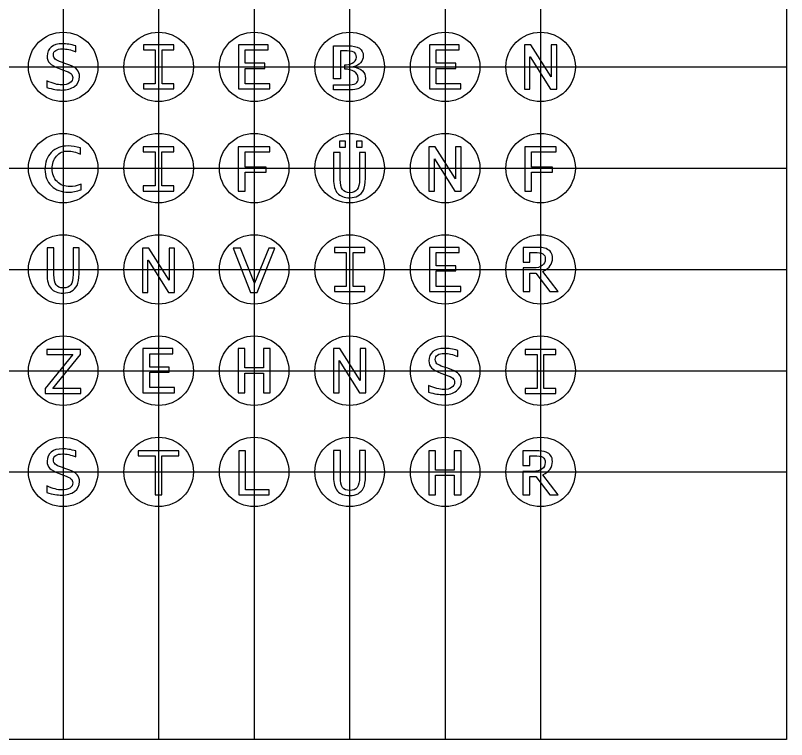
# Model space of a CAD drawing. Header units: millimetres. Extents: x 34 to 4705, y 266 to 817.
# Drawn here: x 291 to 557.5, y 266.1 to 516.4 of the extents above; entities that cross this region are included whole.
import ezdxf

# ---------------------------------------------------------------- set-up
doc = ezdxf.new("R2010")
doc.units = ezdxf.units.MM
doc.layers.get('0').update_dxf_attribs({"lineweight": 25, "true_color": 0xffffff})
doc.layers.add('Ebene 1', color=7, linetype='Continuous', true_color=0xffffff)

# ---------------------------------------------------------------- blocks, each defined once
blk = doc.blocks.new('S')
at = {"layer": 'Ebene 1'}
blk.add_open_spline([(4.35, 6.98), (4.35, 6.98), (4.35, 4.95), (4.35, 4.95), (4.35, 4.95), (2.63, 5.62), (1.1, 5.95), (-0.24, 5.95), (-0.24, 5.95), (-2.35, 5.95), (-3.41, 5.24), (-3.41, 3.81), (-3.41, 3.81), (-3.41, 3.23), (-3.21, 2.77), (-2.82, 2.42), (-2.82, 2.42), (-2.42, 2.06), (-1.69, 1.7), (-0.62, 1.33), (-0.62, 1.33), (-0.62, 1.33), (0.88, 0.81), (0.88, 0.81), (0.88, 0.81), (0.88, 0.81), (2.3, 0.31), (2.3, 0.31), (2.3, 0.31), (4.52, -0.46), (5.62, -1.77), (5.62, -3.63), (5.62, -3.63), (5.62, -5.04), (5.06, -6.17), (3.93, -7.01), (3.93, -7.01), (2.8, -7.86), (1.29, -8.28), (-0.6, -8.28), (-0.6, -8.28), (-1.92, -8.28), (-3.62, -8), (-5.7, -7.43), (-5.7, -7.43), (-5.7, -7.43), (-5.7, -5.11), (-5.7, -5.11), (-5.7, -5.11), (-3.63, -6.05), (-1.9, -6.52), (-0.54, -6.52), (-0.54, -6.52), (0.62, -6.52), (1.55, -6.29), (2.24, -5.84), (2.24, -5.84), (2.93, -5.38), (3.27, -4.77), (3.27, -4), (3.27, -4), (3.27, -3.41), (3.07, -2.95), (2.66, -2.61), (2.66, -2.61), (2.25, -2.27), (1.41, -1.86), (0.13, -1.39), (0.13, -1.39), (0.13, -1.39), (-1.44, -0.83), (-1.44, -0.83), (-1.44, -0.83), (-3, -0.25), (-4.08, 0.35), (-4.69, 0.96), (-4.69, 0.96), (-5.29, 1.57), (-5.6, 2.38), (-5.6, 3.39), (-5.6, 3.39), (-5.6, 4.77), (-5.13, 5.83), (-4.2, 6.58), (-4.2, 6.58), (-3.27, 7.33), (-1.96, 7.71), (-0.27, 7.71), (-0.27, 7.71), (1.1, 7.71), (2.64, 7.47), (4.35, 6.98)], degree=3, knots=[0, 0, 0, 0, 0.043478, 0.043478, 0.043478, 0.043478, 0.086957, 0.086957, 0.086957, 0.086957, 0.130435, 0.130435, 0.130435, 0.130435, 0.173913, 0.173913, 0.173913, 0.173913, 0.217391, 0.217391, 0.217391, 0.217391, 0.26087, 0.26087, 0.26087, 0.26087, 0.304348, 0.304348, 0.304348, 0.304348, 0.347826, 0.347826, 0.347826, 0.347826, 0.391304, 0.391304, 0.391304, 0.391304, 0.434783, 0.434783, 0.434783, 0.434783, 0.478261, 0.478261, 0.478261, 0.478261, 0.521739, 0.521739, 0.521739, 0.521739, 0.565217, 0.565217, 0.565217, 0.565217, 0.608696, 0.608696, 0.608696, 0.608696, 0.652174, 0.652174, 0.652174, 0.652174, 0.695652, 0.695652, 0.695652, 0.695652, 0.73913, 0.73913, 0.73913, 0.73913, 0.782609, 0.782609, 0.782609, 0.782609, 0.826087, 0.826087, 0.826087, 0.826087, 0.869565, 0.869565, 0.869565, 0.869565, 0.913043, 0.913043, 0.913043, 0.913043, 0.956522, 0.956522, 0.956522, 0.956522, 1, 1, 1, 1], dxfattribs=at)
blk = doc.blocks.new('N')
at = {"layer": 'Ebene 1'}
blk.add_open_spline([(-5.61, -7.93), (-5.61, -7.93), (-5.61, 7.37), (-5.61, 7.37), (-5.61, 7.37), (-5.61, 7.37), (-3.4, 7.37), (-3.4, 7.37), (-3.4, 7.37), (-3.4, 7.37), (3.59, -3.73), (3.59, -3.73), (3.59, -3.73), (3.59, -3.73), (3.62, -3.73), (3.62, -3.73), (3.62, -3.73), (3.62, -3.73), (3.62, 7.37), (3.62, 7.37), (3.62, 7.37), (3.62, 7.37), (5.53, 7.37), (5.53, 7.37), (5.53, 7.37), (5.53, 7.37), (5.53, -7.93), (5.53, -7.93), (5.53, -7.93), (5.53, -7.93), (3.37, -7.93), (3.37, -7.93), (3.37, -7.93), (3.37, -7.93), (-3.68, 3.24), (-3.68, 3.24), (-3.68, 3.24), (-3.68, 3.24), (-3.71, 3.24), (-3.71, 3.24), (-3.71, 3.24), (-3.71, 3.24), (-3.71, -7.93), (-3.71, -7.93), (-3.71, -7.93), (-3.71, -7.93), (-5.61, -7.93), (-5.61, -7.93)], degree=3, knots=[0, 0, 0, 0, 0.083333, 0.083333, 0.083333, 0.083333, 0.166667, 0.166667, 0.166667, 0.166667, 0.25, 0.25, 0.25, 0.25, 0.333333, 0.333333, 0.333333, 0.333333, 0.416667, 0.416667, 0.416667, 0.416667, 0.5, 0.5, 0.5, 0.5, 0.583333, 0.583333, 0.583333, 0.583333, 0.666667, 0.666667, 0.666667, 0.666667, 0.75, 0.75, 0.75, 0.75, 0.833333, 0.833333, 0.833333, 0.833333, 0.916667, 0.916667, 0.916667, 0.916667, 1, 1, 1, 1], dxfattribs=at)
blk = doc.blocks.new('I')
at = {"layer": 'Ebene 1'}
blk.add_open_spline([(-5.32, -7.91), (-5.32, -7.91), (-5.32, -6.15), (-5.32, -6.15), (-5.32, -6.15), (-5.32, -6.15), (-1.22, -6.15), (-1.22, -6.15), (-1.22, -6.15), (-1.22, -6.15), (-1.22, 5.58), (-1.22, 5.58), (-1.22, 5.58), (-1.22, 5.58), (-5.32, 5.58), (-5.32, 5.58), (-5.32, 5.58), (-5.32, 5.58), (-5.32, 7.34), (-5.32, 7.34), (-5.32, 7.34), (-5.32, 7.34), (5.24, 7.34), (5.24, 7.34), (5.24, 7.34), (5.24, 7.34), (5.24, 5.58), (5.24, 5.58), (5.24, 5.58), (5.24, 5.58), (1.14, 5.58), (1.14, 5.58), (1.14, 5.58), (1.14, 5.58), (1.14, -6.15), (1.14, -6.15), (1.14, -6.15), (1.14, -6.15), (5.24, -6.15), (5.24, -6.15), (5.24, -6.15), (5.24, -6.15), (5.24, -7.91), (5.24, -7.91), (5.24, -7.91), (5.24, -7.91), (-5.32, -7.91), (-5.32, -7.91)], degree=3, knots=[0, 0, 0, 0, 0.083333, 0.083333, 0.083333, 0.083333, 0.166667, 0.166667, 0.166667, 0.166667, 0.25, 0.25, 0.25, 0.25, 0.333333, 0.333333, 0.333333, 0.333333, 0.416667, 0.416667, 0.416667, 0.416667, 0.5, 0.5, 0.5, 0.5, 0.583333, 0.583333, 0.583333, 0.583333, 0.666667, 0.666667, 0.666667, 0.666667, 0.75, 0.75, 0.75, 0.75, 0.833333, 0.833333, 0.833333, 0.833333, 0.916667, 0.916667, 0.916667, 0.916667, 1, 1, 1, 1], dxfattribs=at)
blk = doc.blocks.new('C')
at = {"layer": 'Ebene 1'}
blk.add_open_spline([(6.22, -7.46), (4.65, -8.03), (3.17, -8.31), (1.78, -8.31), (1.78, -8.31), (-0.64, -8.31), (-2.59, -7.58), (-4.08, -6.13), (-4.08, -6.13), (-5.56, -4.67), (-6.3, -2.76), (-6.3, -0.39), (-6.3, -0.39), (-6.3, 2.01), (-5.56, 3.96), (-4.09, 5.44), (-4.09, 5.44), (-2.61, 6.93), (-0.69, 7.68), (1.69, 7.68), (1.69, 7.68), (3.04, 7.68), (4.48, 7.45), (6.01, 6.99), (6.01, 6.99), (6.01, 6.99), (6.01, 4.84), (6.01, 4.84), (6.01, 4.84), (4.44, 5.56), (2.98, 5.92), (1.62, 5.92), (1.62, 5.92), (0.04, 5.92), (-1.26, 5.34), (-2.28, 4.18), (-2.28, 4.18), (-3.3, 3.03), (-3.8, 1.55), (-3.8, -0.23), (-3.8, -0.23), (-3.8, -2.04), (-3.23, -3.52), (-2.08, -4.67), (-2.08, -4.67), (-0.93, -5.82), (0.55, -6.39), (2.36, -6.39), (2.36, -6.39), (3.45, -6.39), (4.74, -6.11), (6.22, -5.54), (6.22, -5.54), (6.22, -5.54), (6.22, -7.46), (6.22, -7.46)], degree=3, knots=[0, 0, 0, 0, 0.071429, 0.071429, 0.071429, 0.071429, 0.142857, 0.142857, 0.142857, 0.142857, 0.214286, 0.214286, 0.214286, 0.214286, 0.285714, 0.285714, 0.285714, 0.285714, 0.357143, 0.357143, 0.357143, 0.357143, 0.428571, 0.428571, 0.428571, 0.428571, 0.5, 0.5, 0.5, 0.5, 0.571429, 0.571429, 0.571429, 0.571429, 0.642857, 0.642857, 0.642857, 0.642857, 0.714286, 0.714286, 0.714286, 0.714286, 0.785714, 0.785714, 0.785714, 0.785714, 0.857143, 0.857143, 0.857143, 0.857143, 0.928571, 0.928571, 0.928571, 0.928571, 1, 1, 1, 1], dxfattribs=at)
blk = doc.blocks.new('E')
at = {"layer": 'Ebene 1'}
blk.add_open_spline([(-5.47, -7.91), (-5.47, -7.91), (-5.47, 7.34), (-5.47, 7.34), (-5.47, 7.34), (-5.47, 7.34), (4.84, 7.34), (4.84, 7.34), (4.84, 7.34), (4.84, 7.34), (4.84, 5.58), (4.84, 5.58), (4.84, 5.58), (4.84, 5.58), (-3.13, 5.58), (-3.13, 5.58), (-3.13, 5.58), (-3.13, 5.58), (-3.13, 0.96), (-3.13, 0.96), (-3.13, 0.96), (-3.13, 0.96), (3.63, 0.96), (3.63, 0.96), (3.63, 0.96), (3.63, 0.96), (3.63, -0.8), (3.63, -0.8), (3.63, -0.8), (3.63, -0.8), (-3.13, -0.8), (-3.13, -0.8), (-3.13, -0.8), (-3.13, -0.8), (-3.13, -6.15), (-3.13, -6.15), (-3.13, -6.15), (-3.13, -6.15), (5.39, -6.15), (5.39, -6.15), (5.39, -6.15), (5.39, -6.15), (5.39, -7.91), (5.39, -7.91), (5.39, -7.91), (5.39, -7.91), (-5.47, -7.91), (-5.47, -7.91)], degree=3, knots=[0, 0, 0, 0, 0.083333, 0.083333, 0.083333, 0.083333, 0.166667, 0.166667, 0.166667, 0.166667, 0.25, 0.25, 0.25, 0.25, 0.333333, 0.333333, 0.333333, 0.333333, 0.416667, 0.416667, 0.416667, 0.416667, 0.5, 0.5, 0.5, 0.5, 0.583333, 0.583333, 0.583333, 0.583333, 0.666667, 0.666667, 0.666667, 0.666667, 0.75, 0.75, 0.75, 0.75, 0.833333, 0.833333, 0.833333, 0.833333, 0.916667, 0.916667, 0.916667, 0.916667, 1, 1, 1, 1], dxfattribs=at)
blk = doc.blocks.new('H')
at = {"layer": 'Ebene 1'}
blk.add_open_spline([(-5.61, -7.92), (-5.61, -7.92), (-5.61, 7.33), (-5.61, 7.33), (-5.61, 7.33), (-5.61, 7.33), (-3.27, 7.33), (-3.27, 7.33), (-3.27, 7.33), (-3.27, 7.33), (-3.27, 0.67), (-3.27, 0.67), (-3.27, 0.67), (-3.27, 0.67), (3.18, 0.67), (3.18, 0.67), (3.18, 0.67), (3.18, 0.67), (3.18, 7.33), (3.18, 7.33), (3.18, 7.33), (3.18, 7.33), (5.53, 7.33), (5.53, 7.33), (5.53, 7.33), (5.53, 7.33), (5.53, -7.92), (5.53, -7.92), (5.53, -7.92), (5.53, -7.92), (3.18, -7.92), (3.18, -7.92), (3.18, -7.92), (3.18, -7.92), (3.18, -1.1), (3.18, -1.1), (3.18, -1.1), (3.18, -1.1), (-3.27, -1.1), (-3.27, -1.1), (-3.27, -1.1), (-3.27, -1.1), (-3.27, -7.92), (-3.27, -7.92), (-3.27, -7.92), (-3.27, -7.92), (-5.61, -7.92), (-5.61, -7.92)], degree=3, knots=[0, 0, 0, 0, 0.083333, 0.083333, 0.083333, 0.083333, 0.166667, 0.166667, 0.166667, 0.166667, 0.25, 0.25, 0.25, 0.25, 0.333333, 0.333333, 0.333333, 0.333333, 0.416667, 0.416667, 0.416667, 0.416667, 0.5, 0.5, 0.5, 0.5, 0.583333, 0.583333, 0.583333, 0.583333, 0.666667, 0.666667, 0.666667, 0.666667, 0.75, 0.75, 0.75, 0.75, 0.833333, 0.833333, 0.833333, 0.833333, 0.916667, 0.916667, 0.916667, 0.916667, 1, 1, 1, 1], dxfattribs=at)
blk = doc.blocks.new('B')
at = {"layer": 'Ebene 1'}
blk.add_open_spline([(-5.54, -4.19), (-5.54, -4.19), (-3.2, -4.19), (-3.2, -4.19), (-3.2, -4.19), (-3.2, -4.19), (-3.2, 5.54), (-3.2, 5.54), (-3.2, 5.54), (-3.2, 5.54), (-2.11, 5.54), (-2.11, 5.54), (-2.11, 5.54), (-0.36, 5.54), (0.82, 5.39), (1.43, 5.09), (1.43, 5.09), (2.04, 4.79), (2.35, 4.21), (2.35, 3.34), (2.35, 3.34), (2.33, 1.23), (-0.32, 0.7), (-1.56, 0.7), (-1.56, 0.7), (-1.56, 0.7), (-1.7, 0.7), (-1.7, 0.7), (-1.7, 0.7), (-1.7, 0.7), (-1.7, -0.76), (-1.7, -0.76), (-1.7, -0.76), (-1.7, -0.76), (-1.52, -0.76), (-1.52, -0.76), (-1.52, -0.76), (-0.6, -0.76), (0.78, -1.16), (1.54, -1.62), (1.54, -1.62), (2.49, -2.2), (2.97, -2.98), (2.97, -3.97), (2.97, -3.97), (2.97, -4.81), (2.68, -5.4), (2.1, -5.71), (2.1, -5.71), (1.52, -6.03), (0.45, -6.19), (-1.09, -6.19), (-1.09, -6.19), (-1.09, -6.19), (-5.54, -6.19), (-5.54, -6.19), (-5.54, -6.19), (-5.54, -6.19), (-5.55, -7.95), (-5.55, -7.95), (-5.55, -7.95), (-5.55, -7.95), (-0.95, -7.95), (-0.95, -7.95), (-0.95, -7.95), (0.58, -7.95), (1.69, -7.88), (2.38, -7.73), (2.38, -7.73), (3.07, -7.58), (3.68, -7.28), (4.22, -6.83), (4.22, -6.83), (5.05, -6.15), (5.47, -5.21), (5.47, -4), (5.47, -4), (5.47, -1.9), (4.06, -0.55), (1.23, 0.03), (1.23, 0.03), (2.33, 0.31), (3.19, 0.77), (3.8, 1.42), (3.8, 1.42), (4.41, 2.08), (4.72, 2.85), (4.72, 3.76), (4.72, 3.76), (4.72, 6.12), (2.94, 7.3), (-0.63, 7.3), (-0.63, 7.3), (-0.63, 7.3), (-5.55, 7.3), (-5.55, 7.3), (-5.55, 7.3), (-5.55, 7.3), (-5.54, 2.7), (-5.54, 2.7), (-5.54, 2.7), (-5.54, 2.7), (-5.54, -4.19), (-5.54, -4.19)], degree=3, knots=[0, 0, 0, 0, 0.038462, 0.038462, 0.038462, 0.038462, 0.076923, 0.076923, 0.076923, 0.076923, 0.115385, 0.115385, 0.115385, 0.115385, 0.153846, 0.153846, 0.153846, 0.153846, 0.192308, 0.192308, 0.192308, 0.192308, 0.230769, 0.230769, 0.230769, 0.230769, 0.269231, 0.269231, 0.269231, 0.269231, 0.307692, 0.307692, 0.307692, 0.307692, 0.346154, 0.346154, 0.346154, 0.346154, 0.384615, 0.384615, 0.384615, 0.384615, 0.423077, 0.423077, 0.423077, 0.423077, 0.461538, 0.461538, 0.461538, 0.461538, 0.5, 0.5, 0.5, 0.5, 0.538462, 0.538462, 0.538462, 0.538462, 0.576923, 0.576923, 0.576923, 0.576923, 0.615385, 0.615385, 0.615385, 0.615385, 0.653846, 0.653846, 0.653846, 0.653846, 0.692308, 0.692308, 0.692308, 0.692308, 0.730769, 0.730769, 0.730769, 0.730769, 0.769231, 0.769231, 0.769231, 0.769231, 0.807692, 0.807692, 0.807692, 0.807692, 0.846154, 0.846154, 0.846154, 0.846154, 0.884615, 0.884615, 0.884615, 0.884615, 0.923077, 0.923077, 0.923077, 0.923077, 0.961538, 0.961538, 0.961538, 0.961538, 1, 1, 1, 1], dxfattribs=at)
blk = doc.blocks.new('F')
at = {"layer": 'Ebene 1'}
blk.add_open_spline([(-5.47, -7.91), (-5.47, -7.91), (-5.47, 7.34), (-5.47, 7.34), (-5.47, 7.34), (-5.47, 7.34), (5.39, 7.34), (5.39, 7.34), (5.39, 7.34), (5.39, 7.34), (5.39, 5.58), (5.39, 5.58), (5.39, 5.58), (5.39, 5.58), (-3.13, 5.58), (-3.13, 5.58), (-3.13, 5.58), (-3.13, 5.58), (-3.13, 0.33), (-3.13, 0.33), (-3.13, 0.33), (-3.13, 0.33), (4.14, 0.33), (4.14, 0.33), (4.14, 0.33), (4.14, 0.33), (4.14, -1.43), (4.14, -1.43), (4.14, -1.43), (4.14, -1.43), (-3.13, -1.43), (-3.13, -1.43), (-3.13, -1.43), (-3.13, -1.43), (-3.13, -7.91), (-3.13, -7.91), (-3.13, -7.91), (-3.13, -7.91), (-5.47, -7.91), (-5.47, -7.91)], degree=3, knots=[0, 0, 0, 0, 0.1, 0.1, 0.1, 0.1, 0.2, 0.2, 0.2, 0.2, 0.3, 0.3, 0.3, 0.3, 0.4, 0.4, 0.4, 0.4, 0.5, 0.5, 0.5, 0.5, 0.6, 0.6, 0.6, 0.6, 0.7, 0.7, 0.7, 0.7, 0.8, 0.8, 0.8, 0.8, 0.9, 0.9, 0.9, 0.9, 1, 1, 1, 1], dxfattribs=at)
blk = doc.blocks.new('Ü')
at = {"layer": 'Ebene 1'}
for points, knots in [([(-3.54, 7.28), (-3.54, 7.28), (-3.54, 9.34), (-3.54, 9.34), (-3.54, 9.34), (-3.54, 9.34), (-1.48, 9.34), (-1.48, 9.34), (-1.48, 9.34), (-1.48, 9.34), (-1.48, 7.28), (-1.48, 7.28), (-1.48, 7.28), (-1.48, 7.28), (-3.54, 7.28), (-3.54, 7.28)], [0, 0, 0, 0, 0.25, 0.25, 0.25, 0.25, 0.5, 0.5, 0.5, 0.5, 0.75, 0.75, 0.75, 0.75, 1, 1, 1, 1]), ([(2.32, 7.28), (2.32, 7.28), (2.32, 9.34), (2.32, 9.34), (2.32, 9.34), (2.32, 9.34), (4.38, 9.34), (4.38, 9.34), (4.38, 9.34), (4.38, 9.34), (4.38, 7.28), (4.38, 7.28), (4.38, 7.28), (4.38, 7.28), (2.32, 7.28), (2.32, 7.28)], [0, 0, 0, 0, 0.25, 0.25, 0.25, 0.25, 0.5, 0.5, 0.5, 0.5, 0.75, 0.75, 0.75, 0.75, 1, 1, 1, 1]), ([(-5.57, 5.38), (-5.57, 5.38), (-3.23, 5.38), (-3.23, 5.38), (-3.23, 5.38), (-3.23, 5.38), (-3.23, -3.88), (-3.23, -3.88), (-3.23, -3.88), (-3.23, -5.49), (-2.97, -6.66), (-2.46, -7.39), (-2.46, -7.39), (-1.95, -8.11), (-1.12, -8.48), (0.02, -8.48), (0.02, -8.48), (1.22, -8.48), (2.09, -8.11), (2.62, -7.39), (2.62, -7.39), (3.15, -6.66), (3.41, -5.47), (3.41, -3.82), (3.41, -3.82), (3.41, -3.82), (3.41, 5.38), (3.41, 5.38), (3.41, 5.38), (3.41, 5.38), (5.46, 5.38), (5.46, 5.38), (5.46, 5.38), (5.46, 5.38), (5.46, -3.47), (5.46, -3.47), (5.46, -3.47), (5.46, -5.38), (5.23, -6.76), (4.78, -7.59), (4.78, -7.59), (3.82, -9.35), (2.24, -10.24), (0.04, -10.24), (0.04, -10.24), (-1.87, -10.24), (-3.28, -9.71), (-4.2, -8.67), (-4.2, -8.67), (-5.11, -7.62), (-5.57, -6.01), (-5.57, -3.84), (-5.57, -3.84), (-5.57, -3.84), (-5.57, 5.38), (-5.57, 5.38)], [0, 0, 0, 0, 0.071429, 0.071429, 0.071429, 0.071429, 0.142857, 0.142857, 0.142857, 0.142857, 0.214286, 0.214286, 0.214286, 0.214286, 0.285714, 0.285714, 0.285714, 0.285714, 0.357143, 0.357143, 0.357143, 0.357143, 0.428571, 0.428571, 0.428571, 0.428571, 0.5, 0.5, 0.5, 0.5, 0.571429, 0.571429, 0.571429, 0.571429, 0.642857, 0.642857, 0.642857, 0.642857, 0.714286, 0.714286, 0.714286, 0.714286, 0.785714, 0.785714, 0.785714, 0.785714, 0.857143, 0.857143, 0.857143, 0.857143, 0.928571, 0.928571, 0.928571, 0.928571, 1, 1, 1, 1])]:
    blk.add_open_spline(points, degree=3, knots=knots, dxfattribs=at)
blk = doc.blocks.new('U')
at = {"layer": 'Ebene 1'}
blk.add_open_spline([(-5.56, 7.44), (-5.56, 7.44), (-3.21, 7.44), (-3.21, 7.44), (-3.21, 7.44), (-3.21, 7.44), (-3.21, -1.82), (-3.21, -1.82), (-3.21, -1.82), (-3.21, -3.44), (-2.96, -4.61), (-2.45, -5.34), (-2.45, -5.34), (-1.94, -6.06), (-1.11, -6.42), (0.03, -6.42), (0.03, -6.42), (1.24, -6.42), (2.1, -6.06), (2.64, -5.34), (2.64, -5.34), (3.17, -4.61), (3.43, -3.42), (3.43, -1.77), (3.43, -1.77), (3.43, -1.77), (3.43, 7.44), (3.43, 7.44), (3.43, 7.44), (3.43, 7.44), (5.48, 7.44), (5.48, 7.44), (5.48, 7.44), (5.48, 7.44), (5.48, -1.42), (5.48, -1.42), (5.48, -1.42), (5.48, -3.33), (5.25, -4.7), (4.8, -5.53), (4.8, -5.53), (3.84, -7.3), (2.26, -8.18), (0.05, -8.18), (0.05, -8.18), (-1.86, -8.18), (-3.27, -7.66), (-4.18, -6.61), (-4.18, -6.61), (-5.1, -5.57), (-5.56, -3.96), (-5.56, -1.79), (-5.56, -1.79), (-5.56, -1.79), (-5.56, 7.44), (-5.56, 7.44)], degree=3, knots=[0, 0, 0, 0, 0.071429, 0.071429, 0.071429, 0.071429, 0.142857, 0.142857, 0.142857, 0.142857, 0.214286, 0.214286, 0.214286, 0.214286, 0.285714, 0.285714, 0.285714, 0.285714, 0.357143, 0.357143, 0.357143, 0.357143, 0.428571, 0.428571, 0.428571, 0.428571, 0.5, 0.5, 0.5, 0.5, 0.571429, 0.571429, 0.571429, 0.571429, 0.642857, 0.642857, 0.642857, 0.642857, 0.714286, 0.714286, 0.714286, 0.714286, 0.785714, 0.785714, 0.785714, 0.785714, 0.857143, 0.857143, 0.857143, 0.857143, 0.928571, 0.928571, 0.928571, 0.928571, 1, 1, 1, 1], dxfattribs=at)
blk = doc.blocks.new('V')
at = {"layer": 'Ebene 1'}
blk.add_open_spline([(-1.28, -7.93), (-1.28, -7.93), (-7.2, 7.32), (-7.2, 7.32), (-7.2, 7.32), (-7.2, 7.32), (-4.73, 7.32), (-4.73, 7.32), (-4.73, 7.32), (-4.73, 7.32), (0.15, -4.8), (0.15, -4.8), (0.15, -4.8), (0.15, -4.8), (5.12, 7.32), (5.12, 7.32), (5.12, 7.32), (5.12, 7.32), (7.12, 7.32), (7.12, 7.32), (7.12, 7.32), (7.12, 7.32), (1.07, -7.93), (1.07, -7.93), (1.07, -7.93), (1.07, -7.93), (-1.28, -7.93), (-1.28, -7.93)], degree=3, knots=[0, 0, 0, 0, 0.142857, 0.142857, 0.142857, 0.142857, 0.285714, 0.285714, 0.285714, 0.285714, 0.428571, 0.428571, 0.428571, 0.428571, 0.571429, 0.571429, 0.571429, 0.571429, 0.714286, 0.714286, 0.714286, 0.714286, 0.857143, 0.857143, 0.857143, 0.857143, 1, 1, 1, 1], dxfattribs=at)
blk = doc.blocks.new('Z')
at = {"layer": 'Ebene 1'}
blk.add_open_spline([(-6.2, -7.92), (-6.2, -7.92), (-6.2, -6.16), (-6.2, -6.16), (-6.2, -6.16), (-6.2, -6.16), (3.37, 5.57), (3.37, 5.57), (3.37, 5.57), (3.37, 5.57), (-5.61, 5.57), (-5.61, 5.57), (-5.61, 5.57), (-5.61, 5.57), (-5.61, 7.33), (-5.61, 7.33), (-5.61, 7.33), (-5.61, 7.33), (6.02, 7.33), (6.02, 7.33), (6.02, 7.33), (6.02, 7.33), (6.02, 5.57), (6.02, 5.57), (6.02, 5.57), (6.02, 5.57), (-3.54, -6.16), (-3.54, -6.16), (-3.54, -6.16), (-3.54, -6.16), (6.12, -6.16), (6.12, -6.16), (6.12, -6.16), (6.12, -6.16), (6.12, -7.92), (6.12, -7.92), (6.12, -7.92), (6.12, -7.92), (-6.2, -7.92), (-6.2, -7.92)], degree=3, knots=[0, 0, 0, 0, 0.1, 0.1, 0.1, 0.1, 0.2, 0.2, 0.2, 0.2, 0.3, 0.3, 0.3, 0.3, 0.4, 0.4, 0.4, 0.4, 0.5, 0.5, 0.5, 0.5, 0.6, 0.6, 0.6, 0.6, 0.7, 0.7, 0.7, 0.7, 0.8, 0.8, 0.8, 0.8, 0.9, 0.9, 0.9, 0.9, 1, 1, 1, 1], dxfattribs=at)
blk = doc.blocks.new('R')
at = {"layer": 'Ebene 1'}
blk.add_open_spline([(-3.75, 5.56), (-3.75, 5.56), (-3.75, 2.21), (-3.75, 2.21), (-3.75, 2.21), (-3.75, 2.21), (-6.09, 2.21), (-6.09, 2.21), (-6.09, 2.21), (-6.09, 2.21), (-6.1, 7.32), (-6.1, 7.32), (-6.1, 7.32), (-6.1, 7.32), (-1.83, 7.32), (-1.83, 7.32), (-1.83, 7.32), (-0.05, 7.32), (1.18, 7.18), (1.87, 6.88), (1.87, 6.88), (3.34, 6.27), (4.08, 5.19), (4.08, 3.65), (4.08, 3.65), (4.08, 2.59), (3.82, 1.7), (3.31, 0.99), (3.31, 0.99), (2.8, 0.28), (1.95, -0.38), (0.75, -0.99), (0.75, -0.99), (0.75, -0.99), (6.01, -7.93), (6.01, -7.93), (6.01, -7.93), (6.01, -7.93), (3.17, -7.93), (3.17, -7.93), (3.17, -7.93), (3.17, -7.93), (-1.64, -1.58), (-1.64, -1.58), (-1.64, -1.58), (-1.64, -1.58), (-3.75, -1.58), (-3.75, -1.58), (-3.75, -1.58), (-3.75, -1.58), (-3.75, -7.93), (-3.75, -7.93), (-3.75, -7.93), (-3.75, -7.93), (-6.1, -7.93), (-6.1, -7.93), (-6.1, -7.93), (-6.1, -7.93), (-6.1, 0.21), (-6.1, 0.21), (-6.1, 0.21), (-6.1, 0.21), (-2.52, 0.19), (-2.52, 0.19), (-2.52, 0.19), (-1.26, 0.18), (-0.26, 0.47), (0.48, 1.02), (0.48, 1.02), (1.21, 1.58), (1.58, 2.32), (1.58, 3.27), (1.58, 3.27), (1.58, 4.14), (1.31, 4.75), (0.75, 5.07), (0.75, 5.07), (0.2, 5.4), (-0.83, 5.56), (-2.31, 5.56), (-2.31, 5.56), (-2.31, 5.56), (-3.75, 5.56), (-3.75, 5.56)], degree=3, knots=[0, 0, 0, 0, 0.047619, 0.047619, 0.047619, 0.047619, 0.095238, 0.095238, 0.095238, 0.095238, 0.142857, 0.142857, 0.142857, 0.142857, 0.190476, 0.190476, 0.190476, 0.190476, 0.238095, 0.238095, 0.238095, 0.238095, 0.285714, 0.285714, 0.285714, 0.285714, 0.333333, 0.333333, 0.333333, 0.333333, 0.380952, 0.380952, 0.380952, 0.380952, 0.428571, 0.428571, 0.428571, 0.428571, 0.47619, 0.47619, 0.47619, 0.47619, 0.52381, 0.52381, 0.52381, 0.52381, 0.571429, 0.571429, 0.571429, 0.571429, 0.619048, 0.619048, 0.619048, 0.619048, 0.666667, 0.666667, 0.666667, 0.666667, 0.714286, 0.714286, 0.714286, 0.714286, 0.761905, 0.761905, 0.761905, 0.761905, 0.809524, 0.809524, 0.809524, 0.809524, 0.857143, 0.857143, 0.857143, 0.857143, 0.904762, 0.904762, 0.904762, 0.904762, 0.952381, 0.952381, 0.952381, 0.952381, 1, 1, 1, 1], dxfattribs=at)
blk = doc.blocks.new('L')
at = {"layer": 'Ebene 1'}
blk.add_open_spline([(-5.32, -7.91), (-5.32, -7.91), (-5.32, 7.34), (-5.32, 7.34), (-5.32, 7.34), (-5.32, 7.34), (-2.98, 7.34), (-2.98, 7.34), (-2.98, 7.34), (-2.98, 7.34), (-2.98, -6.15), (-2.98, -6.15), (-2.98, -6.15), (-2.98, -6.15), (5.24, -6.15), (5.24, -6.15), (5.24, -6.15), (5.24, -6.15), (5.24, -7.91), (5.24, -7.91), (5.24, -7.91), (5.24, -7.91), (-5.32, -7.91), (-5.32, -7.91)], degree=3, knots=[0, 0, 0, 0, 0.166667, 0.166667, 0.166667, 0.166667, 0.333333, 0.333333, 0.333333, 0.333333, 0.5, 0.5, 0.5, 0.5, 0.666667, 0.666667, 0.666667, 0.666667, 0.833333, 0.833333, 0.833333, 0.833333, 1, 1, 1, 1], dxfattribs=at)
blk = doc.blocks.new('T')
at = {"layer": 'Ebene 1'}
blk.add_open_spline([(-1.22, -7.91), (-1.22, -7.91), (-1.22, 5.58), (-1.22, 5.58), (-1.22, 5.58), (-1.22, 5.58), (-7.07, 5.58), (-7.07, 5.58), (-7.07, 5.58), (-7.07, 5.58), (-7.07, 7.34), (-7.07, 7.34), (-7.07, 7.34), (-7.07, 7.34), (7, 7.34), (7, 7.34), (7, 7.34), (7, 7.34), (7, 5.58), (7, 5.58), (7, 5.58), (7, 5.58), (1.14, 5.58), (1.14, 5.58), (1.14, 5.58), (1.14, 5.58), (1.14, -7.91), (1.14, -7.91), (1.14, -7.91), (1.14, -7.91), (-1.22, -7.91), (-1.22, -7.91)], degree=3, knots=[0, 0, 0, 0, 0.125, 0.125, 0.125, 0.125, 0.25, 0.25, 0.25, 0.25, 0.375, 0.375, 0.375, 0.375, 0.5, 0.5, 0.5, 0.5, 0.625, 0.625, 0.625, 0.625, 0.75, 0.75, 0.75, 0.75, 0.875, 0.875, 0.875, 0.875, 1, 1, 1, 1], dxfattribs=at)

msp = doc.modelspace()

# ---------------------------------------------------------------- linework, layer by layer
for p, q in [((307.51, 766.709), (307.51, 266.084)), ((340.51, 766.709), (340.51, 266.084)), ((373.51, 766.709), (373.51, 266.084)), ((406.51, 766.709), (406.51, 266.084)), ((439.51, 766.709), (439.51, 266.084)), ((472.51, 766.709), (472.51, 266.084)), ((557.51, 766.084), (557.51, 266.084)), ((56.885, 498.584), (557.51, 498.584)), ((56.885, 463.584), (557.51, 463.584)), ((56.885, 428.584), (557.51, 428.584)), ((56.885, 393.584), (557.51, 393.584)), ((56.885, 358.584), (557.51, 358.584)), ((557.51, 266.084), (57.51, 266.084))]:
    msp.add_line(p, q)
for centre in [(307.51, 498.584), (340.51, 498.584), (373.51, 498.584), (406.51, 498.584), (439.51, 498.584), (472.51, 498.584), (307.51, 463.584), (340.51, 463.584), (373.51, 463.584), (406.51, 463.584), (439.51, 463.584), (472.51, 463.584), (307.51, 428.584), (340.51, 428.584), (373.51, 428.584), (406.51, 428.584), (439.51, 428.584), (472.51, 428.584), (307.51, 393.584), (340.51, 393.584), (373.51, 393.584), (406.51, 393.584), (439.51, 393.584), (472.51, 393.584), (307.51, 358.584), (340.51, 358.584), (373.51, 358.584), (406.51, 358.584), (439.51, 358.584), (472.51, 358.584)]:
    msp.add_circle(centre, 12)

# ---------------------------------------------------------------- block references
for name, p in [('S', (307.551, 498.867)), ('I', (340.551, 498.867)), ('E', (373.551, 498.867)), ('B', (406.51, 498.584)), ('E', (439.551, 498.867)), ('N', (472.551, 498.867)), ('Ü', (406.51, 463.584)), ('C', (307.51, 463.584)), ('I', (340.51, 463.584)), ('F', (373.51, 463.584)), ('N', (439.51, 463.584)), ('F', (472.51, 463.584)), ('U', (307.51, 428.584)), ('N', (340.51, 428.584)), ('V', (373.51, 428.584)), ('I', (406.551, 428.867)), ('E', (439.551, 428.867)), ('R', (472.551, 428.888)), ('Z', (307.51, 393.584)), ('E', (340.551, 393.867)), ('H', (373.551, 393.878)), ('N', (406.551, 393.867)), ('S', (439.51, 393.584)), ('I', (472.51, 393.584)), ('S', (307.551, 358.867)), ('T', (340.51, 358.584)), ('L', (373.51, 358.584)), ('U', (406.51, 358.584)), ('H', (439.51, 358.584)), ('R', (472.51, 358.584))]:
    msp.add_blockref(name, p)

doc.saveas('drawing.dxf')
